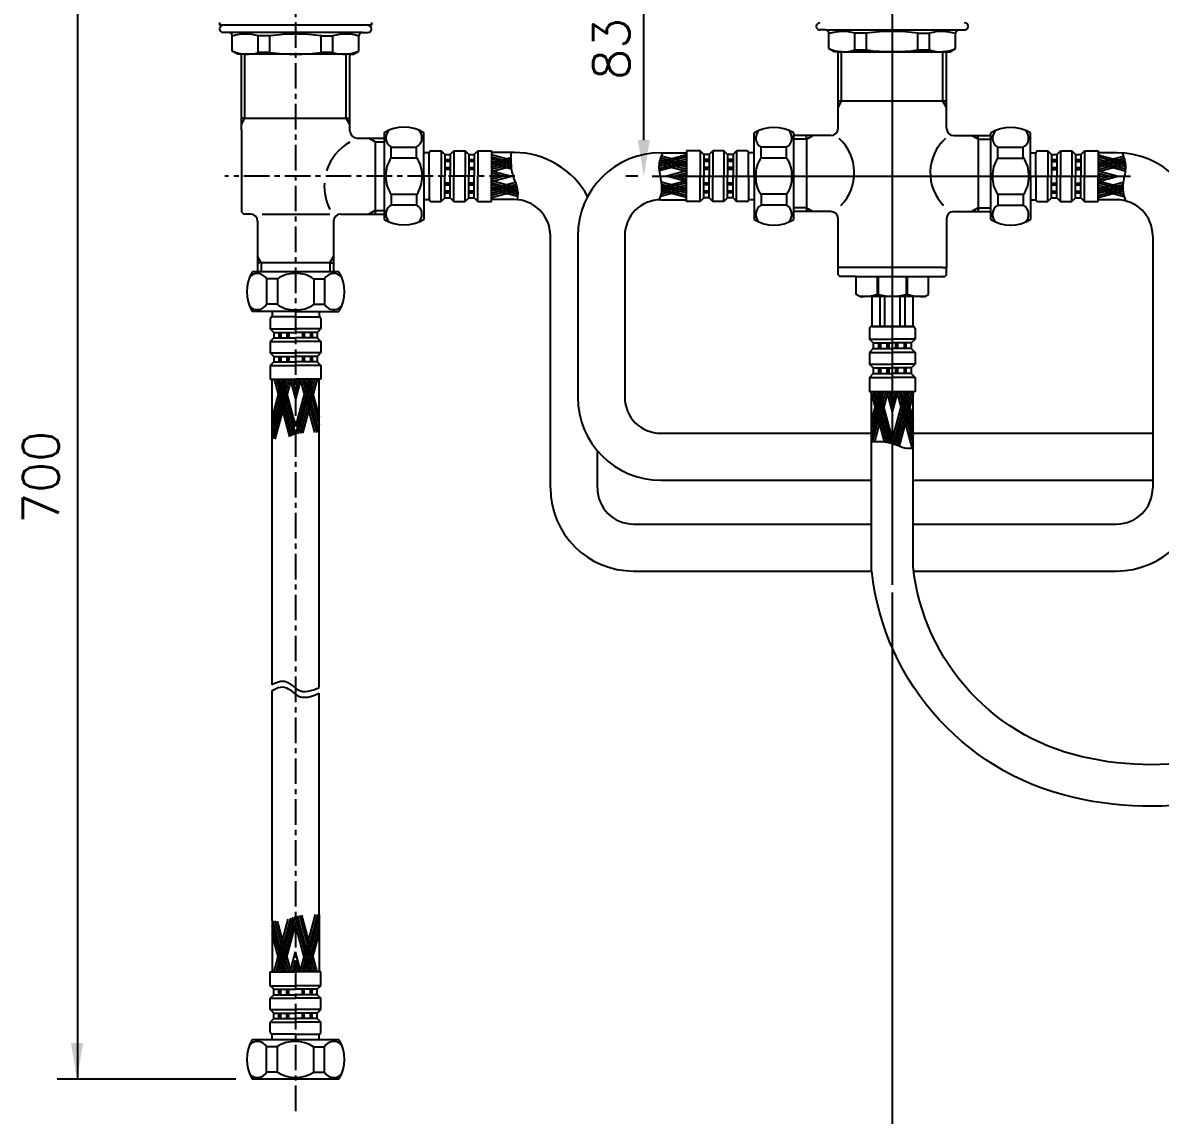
# Model space of a CAD drawing. Header units: inches. Extents: x -1249499 to 290957, y -589671 to 1013543.
# Drawn here: x -1224182 to -1224126.4, y 249216.8 to 249270.2 of the extents above; entities that cross this region are included whole.
import ezdxf

# ---------------------------------------------------------------- set-up
doc = ezdxf.new("R2010")
doc.units = ezdxf.units.IN
doc.header["$MEASUREMENT"] = 0
doc.linetypes.add('CENTER', pattern=[2, 1.25, -0.25, 0.25, -0.25])
for name, color, linetype in [('2', 3, 'Continuous'), ('5', 5, 'Continuous'), ('6', 6, 'Continuous')]:
    doc.layers.add(name, color=color, linetype=linetype)
doc.styles.add('ROMANS', font='ROMANS.SHX')

msp = doc.modelspace()

# ---------------------------------------------------------------- linework, layer by layer
at = {"color": 2, "linetype": 'ByBlock'}
for p, q in [((-1224179.312, 249277.454), (-1224179.312, 249218.58)), ((-1224151.618, 249264.505), (-1224151.618, 249275.687)), ((-1224151.911, 249262.737), (-1224152.502, 249262.737)), ((-1224139.473, 249242.376), (-1224139.473, 249198.48)), ((-1224139.473, 249242.376), (-1224139.473, 249198.48)), ((-1224171.564, 249218.58), (-1224180.297, 249218.58))]:
    msp.add_line(p, q, dxfattribs=at)
for p, q in [((-1224143.362, 249264.726), (-1224144.287, 249264.726)), ((-1224136.208, 249264.726), (-1224135.583, 249264.726)), ((-1224135.277, 249264.549), (-1224135.277, 249264.726)), ((-1224135.583, 249261.013), (-1224134.658, 249261.013)), ((-1224135.277, 249261.19), (-1224135.277, 249261.013))]:
    msp.add_line(p, q)
for points in [[(-1224151.913, 249264.505), (-1224151.324, 249264.505), (-1224151.618, 249262.737)], [(-1224179.621, 249220.348), (-1224179.032, 249220.348), (-1224179.327, 249218.58)]]:
    msp.add_solid(points, dxfattribs=at)
at = {"layer": '2', "linetype": 'CENTER'}
for p, q in [((-1224168.642, 249290.272), (-1224168.642, 249216.922)), ((-1224157.919, 249262.746), (-1224172.107, 249262.746))]:
    msp.add_line(p, q, dxfattribs=at)
at = {"layer": '2'}
for p, q in [((-1224139.473, 249281.267), (-1224139.473, 249242.75)), ((-1224151.204, 249262.737), (-1224127.833, 249262.737))]:
    msp.add_line(p, q, dxfattribs=at)
at = {"layer": '5'}
for p, q in [((-1224172.355, 249270.259), (-1224172.355, 249270.118)), ((-1224164.93, 249270.259), (-1224164.93, 249270.118)), ((-1224164.93, 249270.118), (-1224172.355, 249270.118)), ((-1224165.106, 249270.118), (-1224172.178, 249270.118)), ((-1224165.372, 249269.764), (-1224172.178, 249269.764)), ((-1224171.736, 249268.857), (-1224171.736, 249269.588)), ((-1224170.465, 249268.789), (-1224170.465, 249269.602)), ((-1224169.895, 249269.602), (-1224170.465, 249269.602)), ((-1224169.895, 249268.789), (-1224169.895, 249269.602)), ((-1224167.389, 249268.789), (-1224167.389, 249269.602)), ((-1224167.389, 249269.602), (-1224166.819, 249269.602)), ((-1224166.819, 249268.789), (-1224166.819, 249269.602)), ((-1224165.548, 249268.857), (-1224165.548, 249269.588)), ((-1224165.372, 249269.764), (-1224165.106, 249269.764)), ((-1224171.471, 249268.704), (-1224171.736, 249268.857)), ((-1224165.99, 249268.704), (-1224171.471, 249268.704)), ((-1224171.294, 249264.997), (-1224171.294, 249268.704)), ((-1224169.895, 249268.789), (-1224170.465, 249268.789)), ((-1224166.819, 249268.789), (-1224167.389, 249268.789)), ((-1224165.99, 249268.704), (-1224165.814, 249268.704)), ((-1224165.99, 249264.956), (-1224165.99, 249268.704)), ((-1224165.814, 249268.704), (-1224165.548, 249268.857)), ((-1224171.117, 249265.58), (-1224171.294, 249265.58)), ((-1224171.117, 249265.58), (-1224166.167, 249265.58)), ((-1224166.167, 249265.58), (-1224165.99, 249265.58)), ((-1224171.294, 249264.997), (-1224171.294, 249261.067)), ((-1224165.637, 249264.602), (-1224164.317, 249264.602)), ((-1224164.317, 249264.867), (-1224164.317, 249260.625)), ((-1224162.372, 249262.746), (-1224162.372, 249264.867)), ((-1224164.753, 249264.425), (-1224164.753, 249260.89)), ((-1224163.963, 249263.63), (-1224163.963, 249264.16)), ((-1224163.963, 249264.16), (-1224162.726, 249264.16)), ((-1224162.726, 249263.63), (-1224162.726, 249264.16)), ((-1224163.963, 249263.63), (-1224162.726, 249263.63)), ((-1224162.372, 249263.895), (-1224162.107, 249263.895)), ((-1224162.107, 249262.746), (-1224162.107, 249263.895)), ((-1224162.018, 249263.983), (-1224161.523, 249263.983)), ((-1224161.523, 249263.983), (-1224161.523, 249262.746)), ((-1224161.347, 249263.807), (-1224161.523, 249263.983)), ((-1224161.347, 249263.807), (-1224161.347, 249262.746)), ((-1224161.347, 249263.807), (-1224161.081, 249263.807)), ((-1224161.081, 249263.807), (-1224160.905, 249263.983)), ((-1224161.081, 249263.807), (-1224161.081, 249262.746)), ((-1224160.905, 249263.983), (-1224160.905, 249262.746)), ((-1224160.905, 249263.983), (-1224160.357, 249263.983)), ((-1224160.357, 249263.983), (-1224160.357, 249262.746)), ((-1224160.18, 249263.807), (-1224160.357, 249263.983)), ((-1224160.18, 249263.807), (-1224160.18, 249262.746)), ((-1224160.18, 249263.807), (-1224159.915, 249263.807)), ((-1224159.915, 249263.807), (-1224159.738, 249263.983)), ((-1224159.915, 249263.807), (-1224159.915, 249262.746)), ((-1224159.738, 249263.983), (-1224159.738, 249262.746)), ((-1224159.738, 249263.983), (-1224159.066, 249263.983)), ((-1224159.066, 249263.983), (-1224159.066, 249262.746)), ((-1224157.955, 249263.895), (-1224159.066, 249263.895)), ((-1224159.066, 249263.794), (-1224158.112, 249263.538)), ((-1224162.372, 249262.746), (-1224162.372, 249260.625)), ((-1224162.107, 249262.746), (-1224162.107, 249261.597)), ((-1224161.523, 249261.508), (-1224161.523, 249262.746)), ((-1224161.347, 249261.685), (-1224161.347, 249262.746)), ((-1224161.081, 249261.685), (-1224161.081, 249262.746)), ((-1224160.905, 249261.508), (-1224160.905, 249262.746)), ((-1224160.357, 249261.508), (-1224160.357, 249262.746)), ((-1224160.18, 249261.685), (-1224160.18, 249262.746)), ((-1224159.915, 249261.685), (-1224159.915, 249262.746)), ((-1224159.738, 249261.508), (-1224159.738, 249262.746)), ((-1224159.066, 249261.508), (-1224159.066, 249262.746)), ((-1224163.963, 249261.862), (-1224163.963, 249261.332)), ((-1224163.963, 249261.862), (-1224162.726, 249261.862)), ((-1224162.726, 249261.862), (-1224162.726, 249261.332)), ((-1224159.066, 249261.698), (-1224157.787, 249262.041)), ((-1224163.963, 249261.332), (-1224162.726, 249261.332)), ((-1224162.372, 249261.597), (-1224162.107, 249261.597)), ((-1224162.018, 249261.508), (-1224161.523, 249261.508)), ((-1224161.347, 249261.685), (-1224161.523, 249261.508)), ((-1224161.347, 249261.685), (-1224161.081, 249261.685)), ((-1224161.081, 249261.685), (-1224160.905, 249261.508)), ((-1224160.905, 249261.508), (-1224160.357, 249261.508)), ((-1224160.18, 249261.685), (-1224160.357, 249261.508)), ((-1224160.18, 249261.685), (-1224159.915, 249261.685)), ((-1224159.915, 249261.685), (-1224159.738, 249261.508)), ((-1224159.738, 249261.508), (-1224159.066, 249261.508)), ((-1224157.955, 249261.597), (-1224159.066, 249261.597)), ((-1224170.852, 249260.89), (-1224171.117, 249260.89)), ((-1224170.283, 249260.89), (-1224166.973, 249260.89)), ((-1224166.432, 249260.89), (-1224166.167, 249260.89)), ((-1224166.167, 249260.89), (-1224164.317, 249260.89)), ((-1224170.498, 249260.536), (-1224170.498, 249258.067)), ((-1224166.786, 249260.536), (-1224166.786, 249258.067)), ((-1224156.187, 249247.497), (-1224156.187, 249259.829)), ((-1224154.849, 249259.82), (-1224154.849, 249251.936)), ((-1224152.551, 249259.82), (-1224152.551, 249251.936)), ((-1224126.74, 249259.82), (-1224126.74, 249247.497)), ((-1224170.498, 249259.128), (-1224170.498, 249258.067)), ((-1224166.786, 249259.128), (-1224166.786, 249258.067)), ((-1224170.322, 249258.503), (-1224170.498, 249258.503)), ((-1224166.963, 249258.503), (-1224170.322, 249258.503)), ((-1224166.963, 249258.503), (-1224166.786, 249258.503)), ((-1224166.521, 249258.067), (-1224170.764, 249258.067)), ((-1224170.056, 249257.713), (-1224170.056, 249256.476)), ((-1224169.526, 249257.713), (-1224170.056, 249257.713)), ((-1224169.526, 249257.713), (-1224169.526, 249256.476)), ((-1224167.758, 249257.713), (-1224167.758, 249256.476)), ((-1224167.758, 249257.713), (-1224167.228, 249257.713)), ((-1224167.228, 249257.713), (-1224167.228, 249256.476)), ((-1224169.526, 249256.476), (-1224170.056, 249256.476)), ((-1224167.758, 249256.476), (-1224167.228, 249256.476)), ((-1224168.642, 249256.122), (-1224170.764, 249256.122)), ((-1224169.88, 249255.769), (-1224169.88, 249255.274)), ((-1224169.791, 249256.122), (-1224169.791, 249255.857)), ((-1224168.642, 249255.857), (-1224169.791, 249255.857)), ((-1224168.642, 249256.122), (-1224166.521, 249256.122)), ((-1224168.642, 249255.857), (-1224167.493, 249255.857)), ((-1224167.493, 249256.122), (-1224167.493, 249255.857)), ((-1224167.405, 249255.769), (-1224167.405, 249255.274)), ((-1224169.703, 249255.097), (-1224169.88, 249255.274)), ((-1224169.88, 249255.274), (-1224168.642, 249255.274)), ((-1224167.405, 249255.274), (-1224168.642, 249255.274)), ((-1224167.581, 249255.097), (-1224167.405, 249255.274)), ((-1224169.703, 249254.832), (-1224169.88, 249254.655)), ((-1224169.88, 249254.655), (-1224169.88, 249254.107)), ((-1224169.88, 249254.655), (-1224168.642, 249254.655)), ((-1224169.703, 249255.097), (-1224169.703, 249254.832)), ((-1224169.703, 249255.097), (-1224168.642, 249255.097)), ((-1224169.703, 249254.832), (-1224168.642, 249254.832)), ((-1224167.581, 249255.097), (-1224168.642, 249255.097)), ((-1224167.581, 249254.832), (-1224168.642, 249254.832)), ((-1224167.405, 249254.655), (-1224168.642, 249254.655)), ((-1224167.581, 249255.097), (-1224167.581, 249254.832)), ((-1224167.581, 249254.832), (-1224167.405, 249254.655)), ((-1224167.405, 249254.655), (-1224167.405, 249254.107)), ((-1224169.703, 249253.93), (-1224169.88, 249254.107)), ((-1224169.88, 249254.107), (-1224168.642, 249254.107)), ((-1224167.405, 249254.107), (-1224168.642, 249254.107)), ((-1224167.581, 249253.93), (-1224167.405, 249254.107)), ((-1224169.703, 249253.665), (-1224169.88, 249253.488)), ((-1224169.88, 249253.488), (-1224169.88, 249252.816)), ((-1224169.88, 249253.488), (-1224168.642, 249253.488)), ((-1224169.703, 249253.93), (-1224169.703, 249253.665)), ((-1224169.703, 249253.93), (-1224168.642, 249253.93)), ((-1224169.703, 249253.665), (-1224168.642, 249253.665)), ((-1224167.581, 249253.93), (-1224168.642, 249253.93)), ((-1224167.581, 249253.665), (-1224168.642, 249253.665)), ((-1224167.405, 249253.488), (-1224168.642, 249253.488)), ((-1224167.581, 249253.93), (-1224167.581, 249253.665)), ((-1224167.581, 249253.665), (-1224167.405, 249253.488)), ((-1224167.405, 249253.488), (-1224167.405, 249252.816)), ((-1224169.88, 249252.816), (-1224168.642, 249252.816)), ((-1224169.791, 249237.861), (-1224169.791, 249252.816)), ((-1224169.69, 249252.816), (-1224168.935, 249249.997)), ((-1224167.405, 249252.816), (-1224168.642, 249252.816)), ((-1224167.594, 249252.816), (-1224168.3, 249250.181)), ((-1224167.493, 249237.738), (-1224167.493, 249252.816)), ((-1224140.493, 249243.431), (-1224140.493, 249252.194)), ((-1224150.783, 249250.168), (-1224140.493, 249250.168)), ((-1224138.454, 249250.168), (-1224126.968, 249250.168)), ((-1224153.889, 249247.497), (-1224153.889, 249249.312)), ((-1224150.783, 249247.87), (-1224140.493, 249247.87)), ((-1224138.454, 249247.87), (-1224126.968, 249247.87)), ((-1224152.121, 249245.729), (-1224140.493, 249245.729)), ((-1224138.454, 249245.729), (-1224128.507, 249245.729)), ((-1224152.121, 249243.431), (-1224140.493, 249243.431)), ((-1224138.454, 249243.431), (-1224128.507, 249243.431)), ((-1224169.791, 249226.338), (-1224169.791, 249237.585)), ((-1224167.493, 249226.637), (-1224167.493, 249237.458))]:
    msp.add_line(p, q, dxfattribs=at)
at = {"layer": '5', "color": 2}
for p, q in [((-1224142.743, 249269.888), (-1224143.008, 249269.888)), ((-1224142.743, 249269.888), (-1224135.937, 249269.888)), ((-1224142.566, 249268.98), (-1224142.566, 249269.711)), ((-1224141.296, 249268.913), (-1224141.296, 249269.725)), ((-1224140.726, 249269.725), (-1224141.296, 249269.725)), ((-1224140.726, 249268.913), (-1224140.726, 249269.725)), ((-1224138.219, 249268.913), (-1224138.219, 249269.725)), ((-1224138.219, 249269.725), (-1224137.649, 249269.725)), ((-1224137.649, 249268.913), (-1224137.649, 249269.725)), ((-1224136.379, 249268.98), (-1224136.379, 249269.711)), ((-1224142.301, 249268.827), (-1224142.566, 249268.98)), ((-1224142.124, 249268.827), (-1224142.301, 249268.827)), ((-1224142.124, 249268.827), (-1224136.644, 249268.827)), ((-1224142.124, 249265.079), (-1224142.124, 249268.827)), ((-1224141.296, 249268.913), (-1224140.726, 249268.913)), ((-1224138.219, 249268.913), (-1224137.649, 249268.913)), ((-1224136.821, 249265.079), (-1224136.821, 249268.827)), ((-1224136.644, 249268.827), (-1224136.379, 249268.98)), ((-1224141.948, 249266.405), (-1224142.124, 249266.405)), ((-1224136.998, 249266.405), (-1224141.948, 249266.405)), ((-1224136.821, 249266.405), (-1224136.998, 249266.405)), ((-1224146.231, 249262.737), (-1224146.231, 249264.859)), ((-1224144.287, 249260.616), (-1224144.287, 249264.859)), ((-1224143.226, 249264.726), (-1224144.287, 249264.726)), ((-1224143.362, 249264.726), (-1224144.287, 249264.726)), ((-1224143.668, 249264.549), (-1224143.668, 249264.726)), ((-1224143.668, 249264.549), (-1224143.362, 249264.726)), ((-1224142.743, 249264.726), (-1224143.362, 249264.726)), ((-1224142.478, 249264.726), (-1224143.179, 249264.726)), ((-1224136.467, 249264.726), (-1224135.583, 249264.726)), ((-1224135.719, 249264.726), (-1224134.658, 249264.726)), ((-1224135.583, 249264.726), (-1224134.658, 249264.726)), ((-1224134.658, 249260.616), (-1224134.658, 249264.859)), ((-1224132.714, 249262.737), (-1224132.714, 249264.859)), ((-1224144.64, 249264.151), (-1224145.878, 249264.151)), ((-1224145.878, 249263.621), (-1224145.878, 249264.151)), ((-1224144.64, 249263.621), (-1224144.64, 249264.151)), ((-1224143.668, 249264.549), (-1224143.668, 249261.19)), ((-1224135.277, 249264.549), (-1224135.277, 249261.19)), ((-1224134.305, 249264.151), (-1224133.067, 249264.151)), ((-1224134.305, 249263.621), (-1224134.305, 249264.151)), ((-1224133.067, 249263.621), (-1224133.067, 249264.151)), ((-1224159.066, 249263.687), (-1224158.111, 249263.431)), ((-1224159.066, 249263.398), (-1224158.112, 249263.653)), ((-1224159.066, 249263.58), (-1224158.109, 249263.323)), ((-1224159.066, 249263.29), (-1224158.112, 249263.546)), ((-1224159.066, 249263.472), (-1224158.103, 249263.214)), ((-1224149.537, 249263.571), (-1224150.878, 249263.212)), ((-1224149.537, 249263.464), (-1224150.875, 249263.105)), ((-1224149.537, 249263.678), (-1224150.871, 249263.321)), ((-1224149.537, 249263.785), (-1224150.853, 249263.432)), ((-1224149.537, 249263.174), (-1224150.833, 249263.522)), ((-1224149.537, 249263.282), (-1224150.804, 249263.621)), ((-1224150.783, 249263.886), (-1224149.537, 249263.886)), ((-1224149.537, 249263.389), (-1224150.771, 249263.719)), ((-1224149.537, 249263.975), (-1224149.537, 249262.737)), ((-1224148.865, 249263.975), (-1224149.537, 249263.975)), ((-1224148.865, 249263.975), (-1224148.865, 249262.737)), ((-1224148.689, 249263.798), (-1224148.865, 249263.975)), ((-1224148.689, 249263.798), (-1224148.689, 249262.737)), ((-1224148.424, 249263.798), (-1224148.689, 249263.798)), ((-1224148.424, 249263.798), (-1224148.247, 249263.975)), ((-1224148.424, 249263.798), (-1224148.424, 249262.737)), ((-1224148.247, 249263.975), (-1224148.247, 249262.737)), ((-1224147.699, 249263.975), (-1224148.247, 249263.975)), ((-1224147.699, 249263.975), (-1224147.699, 249262.737)), ((-1224147.522, 249263.798), (-1224147.699, 249263.975)), ((-1224147.522, 249263.798), (-1224147.522, 249262.737)), ((-1224147.257, 249263.798), (-1224147.522, 249263.798)), ((-1224147.257, 249263.798), (-1224147.08, 249263.975)), ((-1224147.257, 249263.798), (-1224147.257, 249262.737)), ((-1224147.08, 249263.975), (-1224147.08, 249262.737)), ((-1224146.585, 249263.975), (-1224147.08, 249263.975)), ((-1224146.497, 249262.737), (-1224146.497, 249263.886)), ((-1224146.231, 249263.886), (-1224146.497, 249263.886)), ((-1224146.231, 249263.886), (-1224146.497, 249263.886)), ((-1224144.64, 249263.621), (-1224145.878, 249263.621)), ((-1224134.305, 249263.621), (-1224133.067, 249263.621)), ((-1224132.714, 249263.886), (-1224132.448, 249263.886)), ((-1224132.448, 249262.737), (-1224132.448, 249263.886)), ((-1224132.36, 249263.975), (-1224131.865, 249263.975)), ((-1224131.865, 249263.975), (-1224131.865, 249262.737)), ((-1224131.688, 249263.798), (-1224131.865, 249263.975)), ((-1224131.688, 249263.798), (-1224131.688, 249262.737)), ((-1224131.688, 249263.798), (-1224131.423, 249263.798)), ((-1224131.423, 249263.798), (-1224131.246, 249263.975)), ((-1224131.423, 249263.798), (-1224131.423, 249262.737)), ((-1224131.246, 249263.975), (-1224131.246, 249262.737)), ((-1224131.246, 249263.975), (-1224130.698, 249263.975)), ((-1224130.698, 249263.975), (-1224130.698, 249262.737)), ((-1224130.521, 249263.798), (-1224130.698, 249263.975)), ((-1224130.521, 249263.798), (-1224130.521, 249262.737)), ((-1224130.521, 249263.798), (-1224130.256, 249263.798)), ((-1224130.256, 249263.798), (-1224130.08, 249263.975)), ((-1224130.256, 249263.798), (-1224130.256, 249262.737)), ((-1224130.08, 249263.975), (-1224130.08, 249262.737)), ((-1224130.08, 249263.975), (-1224129.408, 249263.975)), ((-1224129.408, 249263.975), (-1224129.408, 249262.737)), ((-1224128.507, 249263.886), (-1224129.408, 249263.886)), ((-1224129.408, 249263.785), (-1224128.092, 249263.432)), ((-1224129.408, 249263.389), (-1224128.174, 249263.719)), ((-1224129.408, 249263.678), (-1224128.075, 249263.321)), ((-1224129.408, 249263.282), (-1224128.141, 249263.621)), ((-1224129.408, 249263.571), (-1224128.067, 249263.212)), ((-1224129.408, 249263.174), (-1224128.112, 249263.522)), ((-1224129.408, 249263.464), (-1224128.07, 249263.105)), ((-1224159.066, 249263.183), (-1224158.112, 249263.439)), ((-1224159.066, 249263.365), (-1224158.093, 249263.104)), ((-1224159.066, 249263.076), (-1224158.109, 249263.333)), ((-1224159.066, 249262.969), (-1224158.104, 249263.227)), ((-1224159.066, 249263.008), (-1224158.088, 249262.746)), ((-1224159.066, 249262.901), (-1224158.488, 249262.746)), ((-1224149.537, 249262.96), (-1224150.871, 249263.318)), ((-1224149.537, 249263.356), (-1224150.864, 249263.001)), ((-1224149.537, 249263.067), (-1224150.855, 249263.42)), ((-1224149.537, 249262.999), (-1224150.515, 249262.737)), ((-1224129.408, 249263.067), (-1224128.09, 249263.42)), ((-1224129.408, 249263.356), (-1224128.081, 249263.001)), ((-1224129.408, 249262.96), (-1224128.074, 249263.318)), ((-1224129.408, 249262.999), (-1224128.43, 249262.737)), ((-1224159.066, 249262.794), (-1224158.888, 249262.746)), ((-1224159.066, 249262.484), (-1224158.088, 249262.746)), ((-1224159.066, 249262.698), (-1224158.888, 249262.746)), ((-1224159.066, 249262.591), (-1224158.488, 249262.746)), ((-1224159.066, 249262.523), (-1224157.817, 249262.188)), ((-1224159.066, 249262.127), (-1224157.902, 249262.439)), ((-1224159.066, 249262.416), (-1224157.792, 249262.074)), ((-1224159.066, 249262.02), (-1224157.866, 249262.341)), ((-1224149.537, 249262.118), (-1224150.766, 249262.447)), ((-1224149.537, 249262.407), (-1224150.75, 249262.082)), ((-1224149.537, 249262.514), (-1224150.748, 249262.19)), ((-1224149.537, 249262.475), (-1224150.515, 249262.737)), ((-1224149.537, 249262.892), (-1224150.116, 249262.737)), ((-1224149.537, 249262.582), (-1224150.116, 249262.737)), ((-1224149.537, 249262.785), (-1224149.716, 249262.737)), ((-1224149.537, 249262.689), (-1224149.716, 249262.737)), ((-1224149.537, 249261.5), (-1224149.537, 249262.737)), ((-1224148.865, 249261.5), (-1224148.865, 249262.737)), ((-1224148.689, 249261.676), (-1224148.689, 249262.737)), ((-1224148.424, 249261.676), (-1224148.424, 249262.737)), ((-1224148.247, 249261.5), (-1224148.247, 249262.737)), ((-1224147.699, 249261.5), (-1224147.699, 249262.737)), ((-1224147.522, 249261.676), (-1224147.522, 249262.737)), ((-1224147.257, 249261.676), (-1224147.257, 249262.737)), ((-1224147.08, 249261.5), (-1224147.08, 249262.737)), ((-1224146.497, 249262.737), (-1224146.497, 249261.588)), ((-1224146.231, 249262.737), (-1224146.231, 249260.616)), ((-1224132.714, 249262.737), (-1224132.714, 249261.5)), ((-1224132.714, 249262.737), (-1224132.714, 249260.616)), ((-1224132.448, 249262.737), (-1224132.448, 249261.588)), ((-1224131.865, 249261.5), (-1224131.865, 249262.737)), ((-1224131.688, 249261.676), (-1224131.688, 249262.737)), ((-1224131.423, 249261.676), (-1224131.423, 249262.737)), ((-1224131.246, 249261.5), (-1224131.246, 249262.737)), ((-1224130.698, 249261.5), (-1224130.698, 249262.737)), ((-1224130.521, 249261.676), (-1224130.521, 249262.737)), ((-1224130.256, 249261.676), (-1224130.256, 249262.737)), ((-1224130.08, 249261.5), (-1224130.08, 249262.737)), ((-1224129.408, 249262.892), (-1224128.829, 249262.737)), ((-1224129.408, 249262.785), (-1224129.229, 249262.737)), ((-1224129.408, 249262.475), (-1224128.43, 249262.737)), ((-1224129.408, 249262.689), (-1224129.229, 249262.737)), ((-1224129.408, 249262.582), (-1224128.829, 249262.737)), ((-1224129.408, 249261.5), (-1224129.408, 249262.737)), ((-1224129.408, 249262.514), (-1224128.197, 249262.19)), ((-1224129.408, 249262.118), (-1224128.179, 249262.447)), ((-1224129.408, 249262.407), (-1224128.195, 249262.082)), ((-1224159.066, 249262.309), (-1224157.78, 249261.964)), ((-1224159.066, 249261.912), (-1224157.833, 249262.243)), ((-1224159.066, 249262.202), (-1224157.783, 249261.858)), ((-1224159.066, 249261.805), (-1224157.806, 249262.143)), ((-1224159.066, 249262.094), (-1224157.795, 249261.754)), ((-1224149.537, 249262.086), (-1224150.81, 249261.744)), ((-1224149.537, 249262.193), (-1224150.779, 249261.86)), ((-1224149.537, 249262.3), (-1224150.76, 249261.972)), ((-1224149.537, 249261.689), (-1224150.755, 249262.016)), ((-1224149.537, 249262.011), (-1224150.754, 249262.337)), ((-1224149.537, 249261.904), (-1224150.748, 249262.228)), ((-1224149.537, 249261.796), (-1224150.748, 249262.121)), ((-1224144.64, 249261.853), (-1224145.878, 249261.853)), ((-1224145.878, 249261.853), (-1224145.878, 249261.323)), ((-1224144.64, 249261.853), (-1224144.64, 249261.323)), ((-1224134.305, 249261.853), (-1224133.067, 249261.853)), ((-1224134.305, 249261.853), (-1224134.305, 249261.323)), ((-1224133.067, 249261.853), (-1224133.067, 249261.323)), ((-1224129.408, 249262.011), (-1224128.191, 249262.337)), ((-1224129.408, 249262.3), (-1224128.185, 249261.972)), ((-1224129.408, 249261.904), (-1224128.197, 249262.228)), ((-1224129.408, 249262.193), (-1224128.166, 249261.86)), ((-1224129.408, 249261.796), (-1224128.197, 249262.121)), ((-1224129.408, 249262.086), (-1224128.135, 249261.744)), ((-1224129.408, 249261.689), (-1224128.19, 249262.016)), ((-1224150.783, 249261.588), (-1224149.537, 249261.588)), ((-1224148.865, 249261.5), (-1224149.537, 249261.5)), ((-1224148.689, 249261.676), (-1224148.865, 249261.5)), ((-1224148.424, 249261.676), (-1224148.689, 249261.676)), ((-1224148.424, 249261.676), (-1224148.247, 249261.5)), ((-1224147.699, 249261.5), (-1224148.247, 249261.5)), ((-1224147.522, 249261.676), (-1224147.699, 249261.5)), ((-1224147.257, 249261.676), (-1224147.522, 249261.676)), ((-1224147.257, 249261.676), (-1224147.08, 249261.5)), ((-1224146.585, 249261.5), (-1224147.08, 249261.5)), ((-1224146.231, 249261.588), (-1224146.497, 249261.588)), ((-1224146.231, 249261.588), (-1224146.497, 249261.588)), ((-1224144.64, 249261.323), (-1224145.878, 249261.323)), ((-1224134.305, 249261.323), (-1224133.067, 249261.323)), ((-1224132.714, 249261.588), (-1224132.448, 249261.588)), ((-1224132.36, 249261.5), (-1224131.865, 249261.5)), ((-1224131.688, 249261.676), (-1224131.865, 249261.5)), ((-1224131.688, 249261.676), (-1224131.423, 249261.676)), ((-1224131.423, 249261.676), (-1224131.246, 249261.5)), ((-1224131.246, 249261.5), (-1224130.698, 249261.5)), ((-1224130.521, 249261.676), (-1224130.698, 249261.5)), ((-1224130.521, 249261.676), (-1224130.256, 249261.676)), ((-1224130.256, 249261.676), (-1224130.08, 249261.5)), ((-1224130.08, 249261.5), (-1224129.408, 249261.5)), ((-1224128.507, 249261.588), (-1224129.408, 249261.588)), ((-1224143.362, 249261.013), (-1224144.287, 249261.013)), ((-1224143.668, 249261.19), (-1224143.668, 249261.013)), ((-1224142.478, 249261.013), (-1224143.362, 249261.013)), ((-1224142.478, 249261.013), (-1224143.179, 249261.013)), ((-1224136.473, 249261.013), (-1224134.658, 249261.013)), ((-1224142.124, 249258.273), (-1224142.124, 249260.66)), ((-1224136.821, 249260.66), (-1224136.821, 249258.273)), ((-1224136.998, 249258.273), (-1224142.124, 249258.273)), ((-1224142.124, 249257.92), (-1224142.124, 249258.273)), ((-1224142.124, 249257.92), (-1224142.036, 249257.831)), ((-1224136.998, 249258.273), (-1224136.821, 249258.273)), ((-1224136.821, 249257.92), (-1224136.909, 249257.831)), ((-1224136.821, 249257.92), (-1224136.821, 249258.273)), ((-1224141.24, 249257.831), (-1224142.036, 249257.831)), ((-1224141.24, 249256.961), (-1224141.24, 249257.831)), ((-1224141.24, 249257.831), (-1224137.705, 249257.831)), ((-1224140.208, 249257.831), (-1224140.208, 249256.961)), ((-1224140.154, 249257.831), (-1224140.154, 249256.961)), ((-1224138.791, 249257.831), (-1224138.791, 249256.961)), ((-1224138.737, 249257.831), (-1224138.737, 249256.961)), ((-1224137.705, 249256.961), (-1224137.705, 249257.831)), ((-1224137.705, 249257.831), (-1224136.909, 249257.831)), ((-1224141.064, 249256.859), (-1224141.24, 249256.961)), ((-1224137.881, 249256.859), (-1224141.064, 249256.859)), ((-1224140.798, 249256.859), (-1224141.064, 249256.859)), ((-1224138.147, 249256.859), (-1224140.798, 249256.859)), ((-1224140.475, 249256.859), (-1224140.475, 249255.387)), ((-1224140.208, 249256.961), (-1224140.154, 249256.961)), ((-1224140.087, 249256.859), (-1224140.087, 249255.387)), ((-1224139.851, 249256.859), (-1224139.851, 249255.387)), ((-1224139.094, 249256.859), (-1224139.094, 249255.387)), ((-1224138.858, 249256.859), (-1224138.858, 249255.387)), ((-1224138.737, 249256.961), (-1224138.791, 249256.961)), ((-1224138.47, 249256.859), (-1224138.47, 249255.387)), ((-1224137.881, 249256.859), (-1224138.147, 249256.859)), ((-1224137.881, 249256.859), (-1224137.705, 249256.961)), ((-1224140.586, 249255.294), (-1224140.586, 249254.774)), ((-1224139.473, 249255.387), (-1224140.493, 249255.387)), ((-1224140.475, 249255.387), (-1224139.473, 249255.387)), ((-1224139.473, 249255.387), (-1224138.452, 249255.387)), ((-1224138.47, 249255.387), (-1224139.473, 249255.387)), ((-1224138.359, 249255.294), (-1224138.359, 249254.774)), ((-1224140.586, 249254.774), (-1224139.473, 249254.774)), ((-1224140.401, 249254.588), (-1224140.586, 249254.774)), ((-1224140.401, 249254.588), (-1224139.473, 249254.588)), ((-1224140.401, 249254.588), (-1224140.401, 249254.31)), ((-1224138.359, 249254.774), (-1224139.473, 249254.774)), ((-1224138.544, 249254.588), (-1224139.473, 249254.588)), ((-1224138.544, 249254.588), (-1224138.359, 249254.774)), ((-1224138.544, 249254.588), (-1224138.544, 249254.31)), ((-1224140.401, 249254.31), (-1224140.586, 249254.124)), ((-1224140.586, 249254.124), (-1224139.473, 249254.124)), ((-1224140.586, 249254.124), (-1224140.586, 249253.549)), ((-1224140.401, 249254.31), (-1224139.473, 249254.31)), ((-1224138.544, 249254.31), (-1224139.473, 249254.31)), ((-1224138.359, 249254.124), (-1224139.473, 249254.124)), ((-1224138.544, 249254.31), (-1224138.359, 249254.124)), ((-1224138.359, 249254.124), (-1224138.359, 249253.549)), ((-1224140.586, 249253.549), (-1224139.473, 249253.549)), ((-1224140.401, 249253.363), (-1224140.586, 249253.549)), ((-1224138.359, 249253.549), (-1224139.473, 249253.549)), ((-1224138.544, 249253.363), (-1224138.359, 249253.549)), ((-1224140.401, 249253.085), (-1224140.586, 249252.899)), ((-1224140.586, 249252.899), (-1224139.473, 249252.899)), ((-1224140.586, 249252.899), (-1224140.586, 249252.194)), ((-1224140.401, 249253.363), (-1224139.473, 249253.363)), ((-1224140.401, 249253.363), (-1224140.401, 249253.085)), ((-1224140.401, 249253.085), (-1224139.473, 249253.085)), ((-1224138.544, 249253.363), (-1224139.473, 249253.363)), ((-1224138.544, 249253.085), (-1224139.473, 249253.085)), ((-1224138.359, 249252.899), (-1224139.473, 249252.899)), ((-1224138.544, 249253.363), (-1224138.544, 249253.085)), ((-1224138.544, 249253.085), (-1224138.359, 249252.899)), ((-1224138.359, 249252.899), (-1224138.359, 249252.194)), ((-1224169.294, 249252.816), (-1224169.791, 249250.96)), ((-1224169.187, 249252.816), (-1224169.791, 249250.56)), ((-1224169.079, 249252.816), (-1224169.791, 249250.16)), ((-1224168.972, 249252.816), (-1224169.754, 249249.898)), ((-1224168.865, 249252.816), (-1224169.65, 249249.887)), ((-1224169.583, 249252.816), (-1224168.838, 249250.035)), ((-1224169.476, 249252.816), (-1224168.74, 249250.071)), ((-1224169.369, 249252.816), (-1224168.642, 249250.105)), ((-1224169.261, 249252.816), (-1224168.642, 249250.505)), ((-1224168.904, 249252.816), (-1224168.642, 249251.838)), ((-1224168.797, 249252.816), (-1224168.642, 249252.238)), ((-1224168.69, 249252.816), (-1224168.642, 249252.638)), ((-1224168.023, 249252.816), (-1224168.642, 249250.505)), ((-1224167.916, 249252.816), (-1224168.642, 249250.105)), ((-1224168.487, 249252.816), (-1224168.642, 249252.238)), ((-1224168.594, 249252.816), (-1224168.642, 249252.638)), ((-1224168.38, 249252.816), (-1224168.642, 249251.838)), ((-1224167.809, 249252.816), (-1224168.526, 249250.139)), ((-1224168.419, 249252.816), (-1224167.719, 249250.202)), ((-1224167.701, 249252.816), (-1224168.412, 249250.164)), ((-1224168.312, 249252.816), (-1224167.611, 249250.201)), ((-1224168.205, 249252.816), (-1224167.504, 249250.201)), ((-1224168.098, 249252.816), (-1224167.493, 249250.56)), ((-1224167.991, 249252.816), (-1224167.493, 249250.96)), ((-1224138.359, 249252.194), (-1224140.586, 249252.194)), ((-1224140.124, 249252.194), (-1224140.493, 249250.816)), ((-1224140.017, 249252.194), (-1224140.493, 249250.416)), ((-1224139.91, 249252.194), (-1224140.493, 249250.016)), ((-1224140.493, 249252.093), (-1224139.867, 249249.754)), ((-1224139.803, 249252.194), (-1224140.453, 249249.769)), ((-1224140.413, 249252.194), (-1224139.756, 249249.74)), ((-1224139.696, 249252.194), (-1224140.345, 249249.769)), ((-1224140.306, 249252.194), (-1224139.643, 249249.719)), ((-1224140.199, 249252.194), (-1224139.528, 249249.689)), ((-1224140.092, 249252.194), (-1224139.473, 249249.883)), ((-1224139.735, 249252.194), (-1224139.473, 249251.216)), ((-1224139.627, 249252.194), (-1224139.473, 249251.615)), ((-1224139.52, 249252.194), (-1224139.473, 249252.015)), ((-1224138.853, 249252.194), (-1224139.473, 249249.883)), ((-1224139.21, 249252.194), (-1224139.473, 249251.216)), ((-1224139.318, 249252.194), (-1224139.473, 249251.615)), ((-1224139.425, 249252.194), (-1224139.473, 249252.015)), ((-1224138.746, 249252.194), (-1224139.426, 249249.657)), ((-1224138.639, 249252.194), (-1224139.328, 249249.621)), ((-1224139.249, 249252.194), (-1224138.515, 249249.452)), ((-1224138.532, 249252.194), (-1224139.231, 249249.584)), ((-1224139.142, 249252.194), (-1224138.454, 249249.623)), ((-1224138.454, 249252.086), (-1224139.134, 249249.547)), ((-1224139.035, 249252.194), (-1224138.454, 249250.023)), ((-1224138.928, 249252.194), (-1224138.454, 249250.423)), ((-1224138.821, 249252.194), (-1224138.454, 249250.823)), ((-1224138.454, 249243.651), (-1224138.454, 249252.194)), ((-1224169.791, 249226.338), (-1224169.791, 249223.83)), ((-1224169.079, 249223.83), (-1224169.75, 249226.334)), ((-1224169.69, 249223.83), (-1224168.999, 249226.409)), ((-1224168.972, 249223.83), (-1224169.642, 249226.33)), ((-1224169.583, 249223.83), (-1224168.88, 249226.455)), ((-1224168.865, 249223.83), (-1224169.53, 249226.31)), ((-1224169.476, 249223.83), (-1224168.76, 249226.5)), ((-1224169.369, 249223.83), (-1224168.642, 249226.541)), ((-1224167.916, 249223.83), (-1224168.642, 249226.541)), ((-1224167.809, 249223.83), (-1224168.543, 249226.571)), ((-1224167.701, 249223.83), (-1224168.442, 249226.594)), ((-1224168.419, 249223.83), (-1224167.667, 249226.638)), ((-1224167.594, 249223.83), (-1224168.34, 249226.612)), ((-1224168.312, 249223.83), (-1224167.56, 249226.637)), ((-1224168.205, 249223.83), (-1224167.493, 249226.487)), ((-1224167.493, 249226.637), (-1224167.493, 249223.83)), ((-1224169.187, 249223.83), (-1224169.791, 249226.087)), ((-1224169.294, 249223.83), (-1224169.791, 249225.687)), ((-1224169.261, 249223.83), (-1224168.642, 249226.141)), ((-1224168.023, 249223.83), (-1224168.642, 249226.141)), ((-1224168.098, 249223.83), (-1224167.493, 249226.087)), ((-1224167.991, 249223.83), (-1224167.493, 249225.687)), ((-1224168.904, 249223.83), (-1224168.642, 249224.809)), ((-1224168.38, 249223.83), (-1224168.642, 249224.809)), ((-1224168.797, 249223.83), (-1224168.642, 249224.409)), ((-1224168.69, 249223.83), (-1224168.642, 249224.009)), ((-1224168.487, 249223.83), (-1224168.642, 249224.409)), ((-1224168.594, 249223.83), (-1224168.642, 249224.009)), ((-1224169.88, 249223.158), (-1224169.88, 249223.83)), ((-1224169.88, 249223.83), (-1224168.642, 249223.83)), ((-1224167.405, 249223.83), (-1224168.642, 249223.83)), ((-1224167.405, 249223.158), (-1224167.405, 249223.83)), ((-1224169.703, 249222.982), (-1224169.88, 249223.158)), ((-1224169.88, 249223.158), (-1224168.642, 249223.158)), ((-1224169.703, 249222.717), (-1224169.703, 249222.982)), ((-1224169.703, 249222.982), (-1224168.642, 249222.982)), ((-1224167.405, 249223.158), (-1224168.642, 249223.158)), ((-1224167.581, 249222.982), (-1224168.642, 249222.982)), ((-1224167.581, 249222.982), (-1224167.405, 249223.158)), ((-1224167.581, 249222.717), (-1224167.581, 249222.982)), ((-1224169.703, 249222.717), (-1224169.88, 249222.54)), ((-1224169.88, 249221.992), (-1224169.88, 249222.54)), ((-1224169.88, 249222.54), (-1224168.642, 249222.54)), ((-1224169.703, 249222.717), (-1224168.642, 249222.717)), ((-1224167.581, 249222.717), (-1224168.642, 249222.717)), ((-1224167.405, 249222.54), (-1224168.642, 249222.54)), ((-1224167.581, 249222.717), (-1224167.405, 249222.54)), ((-1224167.405, 249221.992), (-1224167.405, 249222.54)), ((-1224169.703, 249221.815), (-1224169.88, 249221.992)), ((-1224169.88, 249221.992), (-1224168.642, 249221.992)), ((-1224169.703, 249221.55), (-1224169.703, 249221.815)), ((-1224169.703, 249221.815), (-1224168.642, 249221.815)), ((-1224167.405, 249221.992), (-1224168.642, 249221.992)), ((-1224167.581, 249221.815), (-1224168.642, 249221.815)), ((-1224167.581, 249221.815), (-1224167.405, 249221.992)), ((-1224167.581, 249221.55), (-1224167.581, 249221.815)), ((-1224169.703, 249221.55), (-1224169.88, 249221.373)), ((-1224169.88, 249220.878), (-1224169.88, 249221.373)), ((-1224169.88, 249221.373), (-1224168.642, 249221.373)), ((-1224169.703, 249221.55), (-1224168.642, 249221.55)), ((-1224167.581, 249221.55), (-1224168.642, 249221.55)), ((-1224167.405, 249221.373), (-1224168.642, 249221.373)), ((-1224167.581, 249221.55), (-1224167.405, 249221.373)), ((-1224167.405, 249220.878), (-1224167.405, 249221.373)), ((-1224169.791, 249220.524), (-1224169.791, 249220.79)), ((-1224168.642, 249220.79), (-1224169.791, 249220.79)), ((-1224168.642, 249220.79), (-1224167.493, 249220.79)), ((-1224167.493, 249220.524), (-1224167.493, 249220.79)), ((-1224170.764, 249220.524), (-1224166.521, 249220.524)), ((-1224170.056, 249218.933), (-1224170.056, 249220.171)), ((-1224169.526, 249220.171), (-1224170.056, 249220.171)), ((-1224169.526, 249218.933), (-1224169.526, 249220.171)), ((-1224167.758, 249220.171), (-1224167.228, 249220.171)), ((-1224167.758, 249218.933), (-1224167.758, 249220.171)), ((-1224167.228, 249218.933), (-1224167.228, 249220.171)), ((-1224166.521, 249218.58), (-1224170.764, 249218.58)), ((-1224169.526, 249218.933), (-1224170.056, 249218.933)), ((-1224167.758, 249218.933), (-1224167.228, 249218.933))]:
    msp.add_line(p, q, dxfattribs=at)
at = {"layer": '5'}
for points in [[(-1224106.366, 249238.016, 0.199831), (-1224110.285, 249239.216, 0.194113), (-1224115.742, 249236.228, -0.239587), (-1224130.15, 249232.263, -0.330666), (-1224140.475, 249243.433)], [(-1224104.897, 249239.434, 0.208609), (-1224110.503, 249241.237, 0.190577), (-1224117.212, 249237.64, -0.237412), (-1224129.758, 249234.258, -0.331078), (-1224138.454, 249243.651)]]:
    msp.add_lwpolyline(points, format="xyb", dxfattribs=at)
at = {"layer": '5', "color": 2}
for centre, radius, start, end in [((-1224143.008, 249270.065), 0.177, 90, 270), ((-1224135.937, 249270.065), 0.177, 270, 90), ((-1224142.743, 249269.711), 0.177, 0, 90), ((-1224141.91, 249267.558), 2.253, 74.1648, 106.9287), ((-1224139.473, 249260.584), 9.227, 82.1944, 97.8056), ((-1224137.035, 249267.558), 2.253, 73.0713, 105.8352), ((-1224136.202, 249269.711), 0.177, 90, 180), ((-1224141.844, 249270.585), 1.759, 245.753, 288.1562), ((-1224139.473, 249278.055), 9.227, 262.1944, 277.8056), ((-1224137.101, 249270.585), 1.759, 251.8438, 294.247), ((-1224145.259, 249263.209), 1.915, 59.4898, 120.5102), ((-1224133.686, 249263.209), 1.915, 59.4898, 120.5102), ((-1224145.625, 249264.603), 0.518, 132.4834, 240.7533), ((-1224144.893, 249264.603), 0.518, 299.2467, 47.5166), ((-1224142.478, 249265.079), 0.354, 270, 0), ((-1224143.609, 249262.905), 2.28, 315.4937, 47.5428), ((-1224135.336, 249262.905), 2.28, 132.4572, 224.5063), ((-1224136.467, 249265.079), 0.354, 180, 270), ((-1224134.052, 249264.603), 0.518, 132.4834, 240.7533), ((-1224133.32, 249264.603), 0.518, 299.2467, 47.5166), ((-1224150.783, 249259.82), 4.066, 90, 180), ((-1224146.585, 249263.886), 0.0884, 0, 90), ((-1224144.758, 249262.829), 1.388, 144.4501, 183.7865), ((-1224145.698, 249262.824), 1.324, 356.2228, 36.9969), ((-1224133.247, 249262.824), 1.324, 143.0031, 183.7772), ((-1224134.187, 249262.829), 1.388, 356.2135, 35.5499), ((-1224132.36, 249263.886), 0.0884, 90, 180), ((-1224144.758, 249262.645), 1.388, 176.2135, 215.5499), ((-1224145.698, 249262.65), 1.324, 323.0031, 3.7772), ((-1224133.247, 249262.65), 1.324, 176.2228, 216.9969), ((-1224134.187, 249262.645), 1.388, 324.4501, 3.7865), ((-1224150.783, 249259.82), 1.768, 90, 180), ((-1224146.585, 249261.588), 0.0884, 270, 0), ((-1224145.625, 249260.871), 0.518, 119.2467, 227.5166), ((-1224144.893, 249260.871), 0.518, 312.4834, 60.7533), ((-1224134.052, 249260.871), 0.518, 119.2467, 227.5166), ((-1224133.32, 249260.871), 0.518, 312.4834, 60.7533), ((-1224132.36, 249261.588), 0.0884, 180, 270), ((-1224142.478, 249260.66), 0.354, 0, 90), ((-1224136.467, 249260.66), 0.354, 90, 180), ((-1224145.259, 249262.266), 1.915, 239.4898, 300.5102), ((-1224133.686, 249262.266), 1.915, 239.4898, 300.5102), ((-1224140.994, 249259.91), 3.052, 268.6958, 284.9177), ((-1224139.473, 249259.186), 2.327, 252.9605, 287.0395), ((-1224137.951, 249259.91), 3.052, 255.0823, 271.3042), ((-1224140.493, 249255.294), 0.0928, 90, 180), ((-1224138.452, 249255.294), 0.0928, 0, 90), ((-1224169.791, 249220.878), 0.0884, 180, 270), ((-1224167.493, 249220.878), 0.0884, 270, 0), ((-1224169.114, 249219.552), 1.915, 149.4898, 210.5102), ((-1224170.508, 249219.918), 0.518, 29.2467, 137.5166), ((-1224168.657, 249218.773), 1.662, 57.2754, 122.1366), ((-1224166.776, 249219.918), 0.518, 42.4834, 150.7533), ((-1224168.171, 249219.552), 1.915, 329.4898, 30.5102), ((-1224170.508, 249219.186), 0.518, 222.4834, 330.7533), ((-1224168.642, 249220.296), 1.624, 237.0266, 302.9734), ((-1224166.776, 249219.186), 0.518, 209.2467, 317.5166)]:
    msp.add_arc(centre, radius, start, end, dxfattribs=at)
at = {"layer": '5'}
for centre, radius, start, end in [((-1224172.178, 249269.941), 0.177, 90, 270), ((-1224171.913, 249269.588), 0.177, 0, 90), ((-1224171.08, 249267.434), 2.253, 74.1648, 106.9287), ((-1224168.642, 249260.46), 9.227, 82.1944, 97.8056), ((-1224166.204, 249267.434), 2.253, 73.0713, 105.8352), ((-1224165.372, 249269.588), 0.177, 90, 180), ((-1224165.106, 249269.941), 0.177, 270, 90), ((-1224171.013, 249270.461), 1.759, 245.753, 288.1562), ((-1224168.642, 249277.931), 9.227, 262.1944, 277.8056), ((-1224166.271, 249270.461), 1.759, 251.8438, 294.247), ((-1224163.344, 249263.217), 1.915, 59.4898, 120.5102), ((-1224165.637, 249264.956), 0.354, 180, 270), ((-1224163.71, 249264.612), 0.518, 132.4834, 240.7533), ((-1224162.978, 249264.612), 0.518, 299.2467, 47.5166), ((-1224164.758, 249262.255), 2.481, 119.7694, 162.4914), ((-1224162.906, 249262.833), 1.324, 143.0031, 183.7772), ((-1224163.846, 249262.838), 1.388, 356.2135, 35.5499), ((-1224162.018, 249263.895), 0.0884, 90, 180), ((-1224157.955, 249259.829), 4.066, 28.05, 90), ((-1224128.507, 249259.82), 4.066, 0, 90), ((-1224164.758, 249262.255), 2.481, 176.6169, 207.3914), ((-1224162.906, 249262.659), 1.324, 176.2228, 216.9969), ((-1224163.846, 249262.654), 1.388, 324.4501, 3.7865), ((-1224163.71, 249260.88), 0.518, 119.2467, 227.5166), ((-1224162.978, 249260.88), 0.518, 312.4834, 60.7533), ((-1224162.018, 249261.597), 0.0884, 180, 270), ((-1224157.955, 249259.829), 1.768, 0, 90), ((-1224128.507, 249259.82), 1.768, 0, 90), ((-1224171.117, 249261.067), 0.177, 180, 270), ((-1224170.852, 249260.536), 0.354, 0, 90), ((-1224166.432, 249260.536), 0.354, 90, 180), ((-1224163.344, 249262.275), 1.915, 239.4898, 300.5102), ((-1224169.114, 249257.095), 1.915, 149.4898, 210.5102), ((-1224170.508, 249257.46), 0.518, 29.2467, 137.5166), ((-1224168.729, 249256.656), 1.324, 86.2228, 126.9969), ((-1224168.555, 249256.656), 1.324, 53.0031, 93.7772), ((-1224166.776, 249257.46), 0.518, 42.4834, 150.7533), ((-1224168.171, 249257.095), 1.915, 329.4898, 30.5102), ((-1224170.508, 249256.729), 0.518, 222.4834, 330.7533), ((-1224168.734, 249257.596), 1.388, 234.4501, 273.7865), ((-1224168.55, 249257.596), 1.388, 266.2135, 305.5499), ((-1224166.776, 249256.729), 0.518, 209.2467, 317.5166), ((-1224169.791, 249255.769), 0.0884, 90, 180), ((-1224167.493, 249255.769), 0.0884, 0, 90), ((-1224150.783, 249251.936), 4.066, 180, 270), ((-1224150.783, 249251.936), 1.768, 180, 270), ((-1224126.968, 249251.936), 1.768, 270, 277.4077), ((-1224152.121, 249247.497), 4.066, 180, 270), ((-1224152.121, 249247.497), 1.768, 180, 270), ((-1224128.507, 249247.497), 4.066, 270, 0), ((-1224128.507, 249247.497), 1.768, 270, 0), ((-1224126.968, 249251.936), 4.066, 270, 273.2135)]:
    msp.add_arc(centre, radius, start, end, dxfattribs=at)
for points, knots in [([(-1224169.791, 249237.861), (-1224169.511, 249238.049), (-1224169.078, 249238.16), (-1224168.413, 249237.403), (-1224167.863, 249237.57), (-1224167.493, 249237.738)], [6.271384, 6.271384, 6.271384, 6.271384, 11.762581, 15.007046, 21.05255, 21.05255, 21.05255, 21.05255]), ([(-1224169.791, 249237.585), (-1224169.517, 249237.764), (-1224169.09, 249237.867), (-1224168.426, 249237.111), (-1224167.869, 249237.286), (-1224167.493, 249237.458)], [6.384002, 6.384002, 6.384002, 6.384002, 11.762581, 15.007046, 21.146429, 21.146429, 21.146429, 21.146429])]:
    msp.add_open_spline(points, degree=3, knots=knots, dxfattribs=at)
at = {"layer": '5', "color": 2}
for p in [(-1224136.998, 249257.831), (-1224136.998, 249257.831), (-1224138.47, 249256.872), (-1224138.47, 249256.872)]:
    msp.add_point(p, dxfattribs=at)
at = {"layer": '6'}
for p, q in [((-1224171.117, 249265.58), (-1224171.117, 249268.704)), ((-1224166.167, 249265.58), (-1224166.167, 249268.704)), ((-1224141.948, 249266.405), (-1224141.948, 249268.827)), ((-1224136.998, 249266.405), (-1224136.998, 249268.827)), ((-1224142.124, 249266.099), (-1224141.948, 249266.405)), ((-1224136.821, 249266.099), (-1224136.998, 249266.405)), ((-1224171.294, 249265.274), (-1224171.117, 249265.58)), ((-1224165.99, 249265.274), (-1224166.167, 249265.58)), ((-1224164.753, 249264.425), (-1224165.059, 249264.602)), ((-1224135.277, 249264.549), (-1224135.583, 249264.726)), ((-1224164.753, 249264.425), (-1224164.317, 249264.425)), ((-1224143.668, 249264.549), (-1224144.287, 249264.549)), ((-1224135.277, 249264.549), (-1224134.658, 249264.549)), ((-1224161.347, 249263.563), (-1224161.081, 249263.563)), ((-1224161.347, 249263.474), (-1224161.081, 249263.474)), ((-1224160.18, 249263.563), (-1224159.915, 249263.563)), ((-1224160.18, 249263.474), (-1224159.915, 249263.474)), ((-1224148.424, 249263.554), (-1224148.689, 249263.554)), ((-1224148.424, 249263.465), (-1224148.689, 249263.465)), ((-1224147.257, 249263.554), (-1224147.522, 249263.554)), ((-1224147.257, 249263.465), (-1224147.522, 249263.465)), ((-1224131.688, 249263.554), (-1224131.423, 249263.554)), ((-1224131.688, 249263.465), (-1224131.423, 249263.465)), ((-1224130.521, 249263.554), (-1224130.256, 249263.554)), ((-1224130.521, 249263.465), (-1224130.256, 249263.465)), ((-1224161.347, 249263.169), (-1224161.081, 249263.169)), ((-1224161.347, 249263.08), (-1224161.081, 249263.08)), ((-1224160.18, 249263.169), (-1224159.915, 249263.169)), ((-1224160.18, 249263.08), (-1224159.915, 249263.08)), ((-1224148.424, 249263.16), (-1224148.689, 249263.16)), ((-1224148.424, 249263.071), (-1224148.689, 249263.071)), ((-1224147.257, 249263.16), (-1224147.522, 249263.16)), ((-1224147.257, 249263.071), (-1224147.522, 249263.071)), ((-1224131.688, 249263.16), (-1224131.423, 249263.16)), ((-1224131.688, 249263.071), (-1224131.423, 249263.071)), ((-1224130.521, 249263.16), (-1224130.256, 249263.16)), ((-1224130.521, 249263.071), (-1224130.256, 249263.071)), ((-1224161.347, 249262.412), (-1224161.081, 249262.412)), ((-1224160.18, 249262.412), (-1224159.915, 249262.412)), ((-1224148.424, 249262.403), (-1224148.689, 249262.403)), ((-1224147.257, 249262.403), (-1224147.522, 249262.403)), ((-1224131.688, 249262.403), (-1224131.423, 249262.403)), ((-1224130.521, 249262.403), (-1224130.256, 249262.403)), ((-1224161.347, 249262.323), (-1224161.081, 249262.323)), ((-1224161.347, 249262.018), (-1224161.081, 249262.018)), ((-1224161.347, 249261.929), (-1224161.081, 249261.929)), ((-1224160.18, 249262.323), (-1224159.915, 249262.323)), ((-1224160.18, 249262.018), (-1224159.915, 249262.018)), ((-1224160.18, 249261.929), (-1224159.915, 249261.929)), ((-1224148.424, 249262.314), (-1224148.689, 249262.314)), ((-1224148.424, 249262.009), (-1224148.689, 249262.009)), ((-1224148.424, 249261.921), (-1224148.689, 249261.921)), ((-1224147.257, 249262.314), (-1224147.522, 249262.314)), ((-1224147.257, 249262.009), (-1224147.522, 249262.009)), ((-1224147.257, 249261.921), (-1224147.522, 249261.921)), ((-1224131.688, 249262.314), (-1224131.423, 249262.314)), ((-1224131.688, 249262.009), (-1224131.423, 249262.009)), ((-1224131.688, 249261.921), (-1224131.423, 249261.921)), ((-1224130.521, 249262.314), (-1224130.256, 249262.314)), ((-1224130.521, 249262.009), (-1224130.256, 249262.009)), ((-1224130.521, 249261.921), (-1224130.256, 249261.921)), ((-1224164.753, 249261.067), (-1224165.059, 249260.89)), ((-1224164.753, 249261.067), (-1224164.317, 249261.067)), ((-1224143.668, 249261.19), (-1224144.287, 249261.19)), ((-1224143.668, 249261.19), (-1224143.362, 249261.013)), ((-1224135.277, 249261.19), (-1224135.583, 249261.013)), ((-1224135.277, 249261.19), (-1224134.658, 249261.19)), ((-1224170.322, 249258.503), (-1224170.498, 249258.809)), ((-1224170.322, 249258.503), (-1224170.322, 249258.067)), ((-1224166.963, 249258.503), (-1224166.786, 249258.809)), ((-1224166.963, 249258.503), (-1224166.963, 249258.067)), ((-1224169.459, 249255.097), (-1224169.459, 249254.832)), ((-1224169.37, 249255.097), (-1224169.37, 249254.832)), ((-1224169.065, 249255.097), (-1224169.065, 249254.832)), ((-1224168.976, 249255.097), (-1224168.976, 249254.832)), ((-1224168.308, 249255.097), (-1224168.308, 249254.832)), ((-1224168.22, 249255.097), (-1224168.22, 249254.832)), ((-1224167.914, 249255.097), (-1224167.914, 249254.832)), ((-1224167.826, 249255.097), (-1224167.826, 249254.832)), ((-1224140.144, 249254.588), (-1224140.144, 249254.31)), ((-1224140.052, 249254.588), (-1224140.052, 249254.31)), ((-1224139.731, 249254.588), (-1224139.731, 249254.31)), ((-1224139.638, 249254.588), (-1224139.638, 249254.31)), ((-1224139.307, 249254.588), (-1224139.307, 249254.31)), ((-1224139.214, 249254.588), (-1224139.214, 249254.31)), ((-1224138.893, 249254.588), (-1224138.893, 249254.31)), ((-1224138.801, 249254.588), (-1224138.801, 249254.31)), ((-1224169.459, 249253.93), (-1224169.459, 249253.665)), ((-1224169.37, 249253.93), (-1224169.37, 249253.665)), ((-1224169.065, 249253.93), (-1224169.065, 249253.665)), ((-1224168.976, 249253.93), (-1224168.976, 249253.665)), ((-1224168.308, 249253.93), (-1224168.308, 249253.665)), ((-1224168.22, 249253.93), (-1224168.22, 249253.665)), ((-1224167.914, 249253.93), (-1224167.914, 249253.665)), ((-1224167.826, 249253.93), (-1224167.826, 249253.665)), ((-1224140.144, 249253.363), (-1224140.144, 249253.085)), ((-1224140.052, 249253.363), (-1224140.052, 249253.085)), ((-1224139.731, 249253.363), (-1224139.731, 249253.085)), ((-1224139.638, 249253.363), (-1224139.638, 249253.085)), ((-1224139.307, 249253.363), (-1224139.307, 249253.085)), ((-1224139.214, 249253.363), (-1224139.214, 249253.085)), ((-1224138.893, 249253.363), (-1224138.893, 249253.085)), ((-1224138.801, 249253.363), (-1224138.801, 249253.085)), ((-1224169.459, 249222.717), (-1224169.459, 249222.982)), ((-1224169.37, 249222.717), (-1224169.37, 249222.982)), ((-1224169.065, 249222.717), (-1224169.065, 249222.982)), ((-1224168.976, 249222.717), (-1224168.976, 249222.982)), ((-1224168.308, 249222.717), (-1224168.308, 249222.982)), ((-1224168.22, 249222.717), (-1224168.22, 249222.982)), ((-1224167.914, 249222.717), (-1224167.914, 249222.982)), ((-1224167.826, 249222.717), (-1224167.826, 249222.982)), ((-1224169.459, 249221.55), (-1224169.459, 249221.815)), ((-1224169.37, 249221.55), (-1224169.37, 249221.815)), ((-1224169.065, 249221.55), (-1224169.065, 249221.815)), ((-1224168.976, 249221.55), (-1224168.976, 249221.815)), ((-1224168.308, 249221.55), (-1224168.308, 249221.815)), ((-1224168.22, 249221.55), (-1224168.22, 249221.815)), ((-1224167.914, 249221.55), (-1224167.914, 249221.815)), ((-1224167.826, 249221.55), (-1224167.826, 249221.815))]:
    msp.add_line(p, q, dxfattribs=at)
for points, knots in [([(-1224158.111, 249263.895), (-1224158.111, 249263.744), (-1224158.114, 249263.419), (-1224158.107, 249262.77), (-1224157.73, 249262.148), (-1224157.793, 249261.783), (-1224157.811, 249261.597)], [1.84921, 1.84921, 1.84921, 1.84921, 3.130144, 7.367218, 12.836917, 14.05555, 14.05555, 14.05555, 14.05555]), ([(-1224150.707, 249263.886), (-1224150.8, 249263.66), (-1224150.958, 249263.18), (-1224150.71, 249262.441), (-1224150.747, 249261.824), (-1224150.878, 249261.588)], [1.410439, 1.410439, 1.410439, 1.410439, 5.416512, 9.903838, 14.512146, 14.512146, 14.512146, 14.512146]), ([(-1224128.238, 249263.886), (-1224128.145, 249263.66), (-1224127.987, 249263.18), (-1224128.235, 249262.441), (-1224128.198, 249261.824), (-1224128.067, 249261.588)], [1.410439, 1.410439, 1.410439, 1.410439, 5.416512, 9.903838, 14.512146, 14.512146, 14.512146, 14.512146]), ([(-1224140.493, 249249.768), (-1224140.435, 249249.769), (-1224140.128, 249249.771), (-1224139.497, 249249.764), (-1224138.878, 249249.39), (-1224138.516, 249249.449), (-1224138.454, 249249.466)], [2.145376, 2.145376, 2.145376, 2.145376, 3.130144, 7.367218, 12.836917, 13.996251, 13.996251, 13.996251, 13.996251])]:
    msp.add_open_spline(points, degree=3, knots=knots, dxfattribs=at)
at = {"layer": 'DEFPOINTS', "color": 0, "linetype": 'ByBlock'}
for p in [(-1224151.204, 249262.737), (-1224139.473, 249239.11), (-1224139.473, 249239.11), (-1224179.327, 249218.58), (-1224170.764, 249218.58)]:
    msp.add_point(p, dxfattribs=at)

# ---------------------------------------------------------------- texts
at = {"color": 4, "linetype": 'ByBlock', "char_height": 1.7679, "attachment_point": 5, "rotation": 90, "style": 'ROMANS'}
for s, insert in [('\\A1;83.5', (-1224153.209, 249270.096)), ('\\A1;700', (-1224181.097, 249248.017))]:
    msp.add_mtext(s, dxfattribs=dict(at, insert=insert))

doc.saveas('drawing.dxf')
